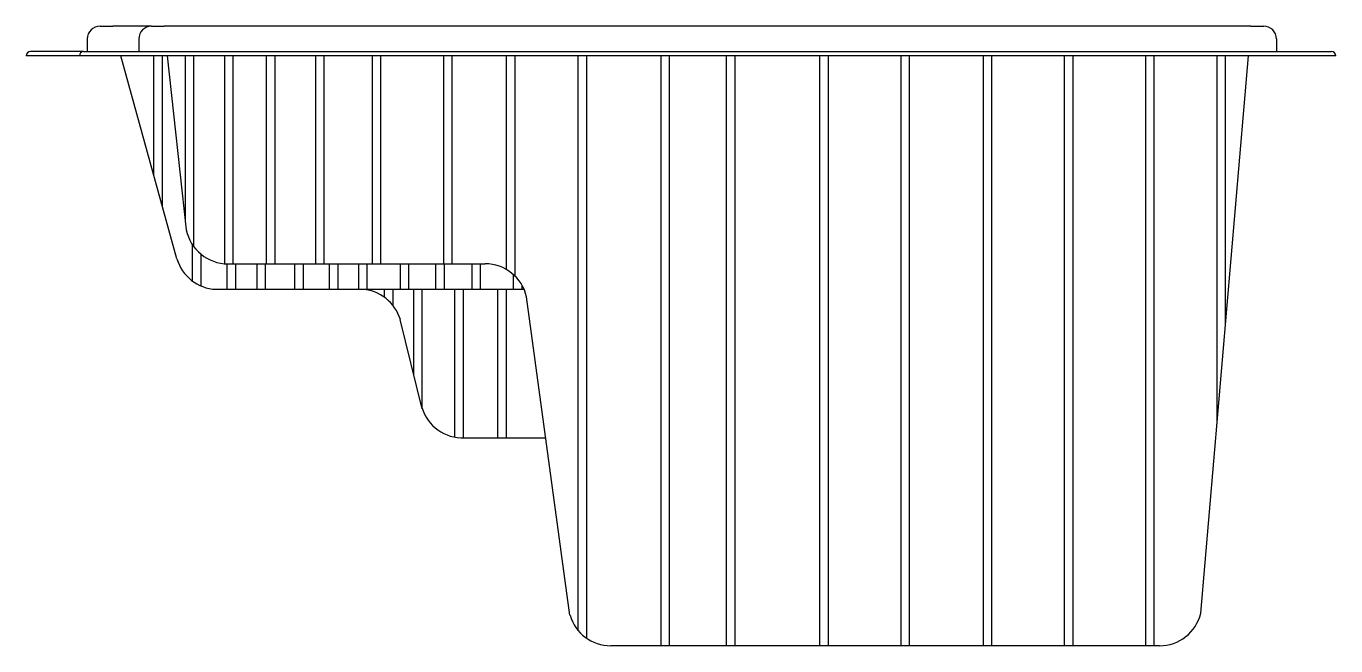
# Model space of a CAD drawing. Extents: x -1299.2 to -1296.11, y 439.31 to 440.77.
import ezdxf

# ---------------------------------------------------------------- set-up
doc = ezdxf.new("R2010")
doc.units = 0
doc.header["$LTSCALE"] = 10
doc.header["$MEASUREMENT"] = 0
doc.layers.add('Piscinas_Fibratec', color=4, linetype='CONTINUOUS')

msp = doc.modelspace()

# ---------------------------------------------------------------- linework, layer by layer
at = {"layer": 'Piscinas_Fibratec'}
for p, q in [((-1299.024, 440.7683), (-1298.994, 440.7683)), ((-1298.9026, 440.7683), (-1298.994, 440.7683)), ((-1298.9026, 440.7683), (-1298.8726, 440.7683)), ((-1296.3115, 440.7683), (-1298.8726, 440.7683)), ((-1296.3115, 440.7683), (-1296.2815, 440.7683)), ((-1299.054, 440.7383), (-1299.054, 440.7083)), ((-1298.9326, 440.7383), (-1298.9326, 440.7083)), ((-1296.2515, 440.7383), (-1296.2515, 440.7083)), ((-1298.8428, 440.2197), (-1298.9747, 440.6983)), ((-1298.8206, 440.2886), (-1298.865, 440.6983)), ((-1296.4299, 439.385), (-1296.3175, 440.6983)), ((-1298.806, 440.2085), (-1298.806, 440.2532)), ((-1298.7226, 440.2083), (-1298.1163, 440.2083)), ((-1298.7513, 440.1483), (-1298.0246, 440.1483)), ((-1297.9164, 439.3805), (-1298.0187, 440.1303)), ((-1298.2655, 439.8697), (-1298.3163, 440.0768)), ((-1298.1653, 439.7983), (-1297.9734, 439.7983)), ((-1296.5272, 439.3083), (-1297.8203, 439.3083))]:
    msp.add_line(p, q, dxfattribs=at)
at = {"layer": 'Piscinas_Fibratec', "color": 2}
for p, q in [((-1299.0726, 440.6983), (-1299.198, 440.6983)), ((-1299.0626, 440.7083), (-1299.188, 440.7083)), ((-1296.1115, 440.6983), (-1299.0726, 440.6983)), ((-1299.0626, 440.7083), (-1296.1215, 440.7083))]:
    msp.add_line(p, q, dxfattribs=at)
at = {"layer": 'Piscinas_Fibratec', "color": 1}
for p, q in [((-1298.897, 440.4164), (-1298.897, 440.6983)), ((-1298.877, 440.3439), (-1298.877, 440.6983)), ((-1298.8227, 440.3075), (-1298.8227, 440.6983)), ((-1298.8027, 440.2484), (-1298.8027, 440.6983)), ((-1298.7299, 440.2085), (-1298.7299, 440.6983)), ((-1298.7099, 440.2083), (-1298.7099, 440.6983)), ((-1298.6314, 440.2083), (-1298.6314, 440.6983)), ((-1298.6114, 440.2083), (-1298.6114, 440.6983)), ((-1298.5155, 440.2083), (-1298.5155, 440.6983)), ((-1298.4955, 440.2083), (-1298.4955, 440.6983)), ((-1298.3821, 440.2083), (-1298.3821, 440.6983)), ((-1298.3621, 440.2083), (-1298.3621, 440.6983)), ((-1298.214, 440.2083), (-1298.214, 440.6983)), ((-1298.194, 440.2083), (-1298.194, 440.6983)), ((-1298.0657, 440.1945), (-1298.0657, 440.6983)), ((-1298.0457, 440.1791), (-1298.0457, 440.6983)), ((-1297.8968, 439.3438), (-1297.8968, 440.6983)), ((-1297.8768, 439.3257), (-1297.8768, 440.6983)), ((-1297.7015, 439.3083), (-1297.7015, 440.6983)), ((-1297.6815, 439.3083), (-1297.6815, 440.6983)), ((-1297.5472, 439.3083), (-1297.5472, 440.6983)), ((-1297.5272, 439.3083), (-1297.5272, 440.6983)), ((-1297.3274, 439.3083), (-1297.3274, 440.6983)), ((-1297.3074, 439.3083), (-1297.3074, 440.6983)), ((-1297.1361, 439.3083), (-1297.1361, 440.6983)), ((-1297.1161, 439.3083), (-1297.1161, 440.6983)), ((-1296.9421, 439.3083), (-1296.9421, 440.6983)), ((-1296.9221, 439.3083), (-1296.9221, 440.6983)), ((-1296.7508, 439.3083), (-1296.7508, 440.6983)), ((-1296.7308, 439.3083), (-1296.7308, 440.6983)), ((-1296.5595, 439.3083), (-1296.5595, 440.6983)), ((-1296.5395, 439.3083), (-1296.5395, 440.6983)), ((-1296.3914, 439.8347), (-1296.3914, 440.6983)), ((-1296.3714, 440.0683), (-1296.3714, 440.6983)), ((-1298.806, 440.1675), (-1298.806, 440.2083)), ((-1298.786, 440.2083), (-1298.786, 440.231)), ((-1298.786, 440.1561), (-1298.786, 440.2083)), ((-1298.7243, 440.1483), (-1298.7243, 440.2083)), ((-1298.7043, 440.1483), (-1298.7043, 440.2083)), ((-1298.6538, 440.1483), (-1298.6538, 440.2083)), ((-1298.6338, 440.1483), (-1298.6338, 440.2083)), ((-1298.5647, 440.1483), (-1298.5647, 440.2083)), ((-1298.5447, 440.1483), (-1298.5447, 440.2083)), ((-1298.483, 440.1483), (-1298.483, 440.2083)), ((-1298.463, 440.1483), (-1298.463, 440.2083)), ((-1298.4143, 440.1483), (-1298.4143, 440.2083)), ((-1298.3943, 440.1483), (-1298.3943, 440.2083)), ((-1298.316, 440.1483), (-1298.316, 440.2083)), ((-1298.296, 440.1483), (-1298.296, 440.2083)), ((-1298.2324, 440.1483), (-1298.2324, 440.2083)), ((-1298.2124, 440.1483), (-1298.2124, 440.2083)), ((-1298.1471, 440.1483), (-1298.1471, 440.2083)), ((-1298.1271, 440.1483), (-1298.1271, 440.2083)), ((-1298.0494, 440.1483), (-1298.0494, 440.1826)), ((-1298.3532, 440.1292), (-1298.3532, 440.1483)), ((-1298.3332, 440.1098), (-1298.3332, 440.1483)), ((-1298.2846, 439.9474), (-1298.2846, 440.1483)), ((-1298.2646, 439.8666), (-1298.2646, 440.1483)), ((-1298.1876, 439.7998), (-1298.1876, 440.1483)), ((-1298.1676, 439.7982), (-1298.1676, 440.1483)), ((-1298.0864, 439.7983), (-1298.0864, 440.1483)), ((-1298.0664, 439.7983), (-1298.0664, 440.1483)), ((-1298.0294, 440.1483), (-1298.0294, 440.1577))]:
    msp.add_line(p, q, dxfattribs=at)
at = {"layer": 'Piscinas_Fibratec'}
for centre, radius, start, end in [((-1299.024, 440.7383), 0.03, 90, 180), ((-1298.9026, 440.7383), 0.03, 90, 180), ((-1296.2815, 440.7383), 0.03, 0, 90), ((-1299.0626, 440.6983), 0.01, 90, 180), ((-1298.7226, 440.3083), 0.1, 191.3344, 270), ((-1298.7469, 440.2482), 0.1, 196.5332, 267.4797), ((-1298.1163, 440.1083), 0.1, 12.7431, 90), ((-1298.4121, 440.0483), 0.1, 16.5332, 87.4797), ((-1298.1697, 439.8982), 0.1, 196.5332, 272.5203), ((-1297.8203, 439.4083), 0.1, 196.1117, 270), ((-1296.5272, 439.4083), 0.1, 270, 346.5543)]:
    msp.add_arc(centre, radius, start, end, dxfattribs=at)
at = {"layer": 'Piscinas_Fibratec', "color": 2}
for centre, start, end in [((-1299.188, 440.6983), 90, 180), ((-1296.1215, 440.6983), 0, 90)]:
    msp.add_arc(centre, 0.01, start, end, dxfattribs=at)

doc.saveas('drawing.dxf')
